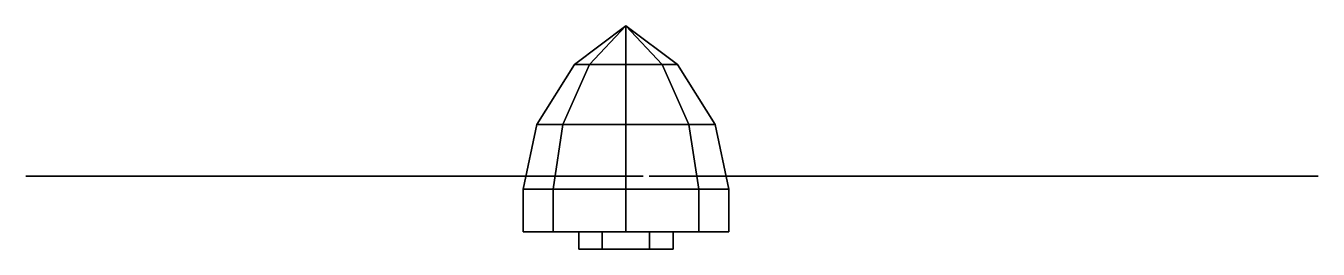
# Model space of a CAD drawing. Extents: x -1.4 to 1.61, y 0 to 0.52.
import ezdxf

# ---------------------------------------------------------------- set-up
doc = ezdxf.new("R2010")
doc.units = 0
doc.layers.add('PROP', color=1, linetype='CONTINUOUS')

msp = doc.modelspace()

# ---------------------------------------------------------------- linework, layer by layer
at = {"layer": 'PROP'}
for points in [[(0, 0.52), (-0.12, 0.43), (-0.0849, 0.43, 0.0849), (0, 0.52)], [(0, 0.52), (-0.0849, 0.43, -0.0849), (-0.12, 0.43), (0, 0.52)], [(0, 0.52), (-0.0849, 0.43, 0.0849), (0, 0.43, 0.12), (0, 0.52)], [(0, 0.52), (0, 0.43, -0.12), (-0.0849, 0.43, -0.0849), (0, 0.52)], [(0, 0.52), (0, 0.43, 0.12), (0.0849, 0.43, 0.0849), (0, 0.52)], [(0, 0.52), (0.0849, 0.43, 0.0849), (0.12, 0.43), (0, 0.52)], [(0, 0.52), (0.12, 0.43), (0.0849, 0.43, -0.0849), (0, 0.52)], [(0, 0.52), (0.0849, 0.43, -0.0849), (0, 0.43, -0.12), (0, 0.52)], [(-0.12, 0.43), (-0.2078, 0.29), (-0.147, 0.29, 0.147), (-0.0849, 0.43, 0.0849)], [(-0.0849, 0.43, -0.0849), (-0.147, 0.29, -0.147), (-0.2078, 0.29), (-0.12, 0.43)], [(-0.0849, 0.43, 0.0849), (-0.147, 0.29, 0.147), (0, 0.29, 0.2078), (0, 0.43, 0.12)], [(0, 0.43, -0.12), (0, 0.29, -0.2078), (-0.147, 0.29, -0.147), (-0.0849, 0.43, -0.0849)], [(0, 0.43, 0.12), (0, 0.29, 0.2078), (0.147, 0.29, 0.147), (0.0849, 0.43, 0.0849)], [(0.0849, 0.43, -0.0849), (0.147, 0.29, -0.147), (0, 0.29, -0.2078), (0, 0.43, -0.12)], [(0.0849, 0.43, 0.0849), (0.147, 0.29, 0.147), (0.2078, 0.29), (0.12, 0.43)], [(0.12, 0.43), (0.2078, 0.29), (0.147, 0.29, -0.147), (0.0849, 0.43, -0.0849)], [(-0.2078, 0.29), (-0.24, 0.14), (-0.1697, 0.14, 0.1697), (-0.147, 0.29, 0.147)], [(-0.147, 0.29, -0.147), (-0.1697, 0.14, -0.1697), (-0.24, 0.14), (-0.2078, 0.29)], [(-0.147, 0.29, 0.147), (-0.1697, 0.14, 0.1697), (0, 0.14, 0.24), (0, 0.29, 0.2078)], [(0, 0.29, -0.2078), (0, 0.14, -0.24), (-0.1697, 0.14, -0.1697), (-0.147, 0.29, -0.147)], [(0, 0.29, 0.2078), (0, 0.14, 0.24), (0.1697, 0.14, 0.1697), (0.147, 0.29, 0.147)], [(0.147, 0.29, -0.147), (0.1697, 0.14, -0.1697), (0, 0.14, -0.24), (0, 0.29, -0.2078)], [(0.147, 0.29, 0.147), (0.1697, 0.14, 0.1697), (0.24, 0.14), (0.2078, 0.29)], [(0.2078, 0.29), (0.24, 0.14), (0.1697, 0.14, -0.1697), (0.147, 0.29, -0.147)], [(-1.2989, 0.17, -1.0502), (-1.0516, 0.17, -0.6187), (-1.3996, 0.17, -1.0159), (-1.3646, 0.17, -1.0765)], [(-1.3646, 0.17, -1.0765), (-1.3996, 0.17, -1.0159), (-1.0516, 0.17, -0.6187), (-1.2989, 0.17, -1.0502)], [(-1.2989, 0.17, -1.0502), (-1.0516, 0.17, -0.6187), (-0.8637, 0.17, -0.464), (-0.8649, 0.17, -0.7419)], [(-0.8649, 0.17, -0.7419), (-0.8637, 0.17, -0.464), (-1.0516, 0.17, -0.6187), (-1.2989, 0.17, -1.0502)], [(-0.8649, 0.17, -0.7419), (-0.8637, 0.17, -0.464), (-0.7042, 0.17, -0.3604), (-0.5435, 0.17, -0.4986)], [(-0.5435, 0.17, -0.4986), (-0.7042, 0.17, -0.3604), (-0.8637, 0.17, -0.464), (-0.8649, 0.17, -0.7419)], [(-0.5435, 0.17, -0.4986), (-0.7042, 0.17, -0.3604), (-0.0843, 0.17, -0.014), (-0.0443, 0.17, -0.0833)], [(-0.0443, 0.17, -0.0833), (-0.0843, 0.17, -0.014), (-0.7042, 0.17, -0.3604), (-0.5435, 0.17, -0.4986)], [(-0.21, 0.17, 1.12), (0.03, 0.17, 0.98), (-0.01, 0.17, 1.22), (-0.26, 0.17, 1.65)], [(-0.26, 0.17, 1.65), (-0.01, 0.17, 1.22), (0.03, 0.17, 0.98), (-0.21, 0.17, 1.12)], [(-0.25, 0.17, 1.72), (-0.18, 0.17, 1.72), (-0.01, 0.17, 1.22), (-0.26, 0.17, 1.65)], [(-0.26, 0.17, 1.65), (-0.01, 0.17, 1.22), (-0.18, 0.17, 1.72), (-0.25, 0.17, 1.72)], [(-0.21, 0.17, 1.12), (0.03, 0.17, 0.98), (0.04, 0.17, 0.79), (-0.16, 0.17, 0.72)], [(-0.16, 0.17, 0.72), (0.04, 0.17, 0.79), (0.03, 0.17, 0.98), (-0.21, 0.17, 1.12)], [(-0.05, 0.17, 0.08), (0.03, 0.17, 0.08), (0.04, 0.17, 0.79), (-0.16, 0.17, 0.72)], [(-0.16, 0.17, 0.72), (0.04, 0.17, 0.79), (0.03, 0.17, 0.08), (-0.05, 0.17, 0.08)], [(0.7035, 0.17, -0.2214), (0.6642, 0.17, -0.4296), (0.0543, 0.17, -0.066), (0.0943, 0.17, 0.0033)], [(0.0943, 0.17, 0.0033), (0.0543, 0.17, -0.066), (0.6642, 0.17, -0.4296), (0.7035, 0.17, -0.2214)], [(1.0749, 0.17, -0.3781), (0.8337, 0.17, -0.516), (0.6642, 0.17, -0.4296), (0.7035, 0.17, -0.2214)], [(0.7035, 0.17, -0.2214), (0.6642, 0.17, -0.4296), (0.8337, 0.17, -0.516), (1.0749, 0.17, -0.3781)], [(1.5589, 0.17, -0.5998), (1.0616, 0.17, -0.6013), (0.8337, 0.17, -0.516), (1.0749, 0.17, -0.3781)], [(1.0749, 0.17, -0.3781), (0.8337, 0.17, -0.516), (1.0616, 0.17, -0.6013), (1.5589, 0.17, -0.5998)], [(1.5589, 0.17, -0.5998), (1.0616, 0.17, -0.6013), (1.5796, 0.17, -0.7041), (1.6146, 0.17, -0.6435)], [(1.6146, 0.17, -0.6435), (1.5796, 0.17, -0.7041), (1.0616, 0.17, -0.6013), (1.5589, 0.17, -0.5998)], [(-0.1697, 0.14, 0.1697), (-0.24, 0.14), (-0.24, 0.04), (-0.1697, 0.04, 0.1697)], [(-0.24, 0.14), (-0.1697, 0.14, -0.1697), (-0.1697, 0.04, -0.1697), (-0.24, 0.04)], [(0, 0.14, 0.24), (-0.1697, 0.14, 0.1697), (-0.1697, 0.04, 0.1697), (0, 0.04, 0.24)], [(-0.1697, 0.14, -0.1697), (0, 0.14, -0.24), (0, 0.04, -0.24), (-0.1697, 0.04, -0.1697)], [(0.1697, 0.14, 0.1697), (0, 0.14, 0.24), (0, 0.04, 0.24), (0.1697, 0.04, 0.1697)], [(0, 0.14, -0.24), (0.1697, 0.14, -0.1697), (0.1697, 0.04, -0.1697), (0, 0.04, -0.24)], [(0.24, 0.14), (0.1697, 0.14, 0.1697), (0.1697, 0.04, 0.1697), (0.24, 0.04)], [(0.1697, 0.14, -0.1697), (0.24, 0.14), (0.24, 0.04), (0.1697, 0.04, -0.1697)], [(-0.055, 0.04, 0.0953), (-0.11, 0.04), (-0.11, 0), (-0.055, 0, 0.0953)], [(-0.11, 0.04), (-0.055, 0.04, -0.0953), (-0.055, 0, -0.0953), (-0.11, 0)], [(0.055, 0.04, 0.0953), (-0.055, 0.04, 0.0953), (-0.055, 0, 0.0953), (0.055, 0, 0.0953)], [(-0.055, 0.04, -0.0953), (0.055, 0.04, -0.0953), (0.055, 0, -0.0953), (-0.055, 0, -0.0953)], [(0.11, 0.04), (0.055, 0.04, 0.0953), (0.055, 0, 0.0953), (0.11, 0)], [(0.055, 0.04, -0.0953), (0.11, 0.04), (0.11, 0), (0.055, 0, -0.0953)]]:
    msp.add_3dface(points, dxfattribs=at)

doc.saveas('drawing.dxf')
